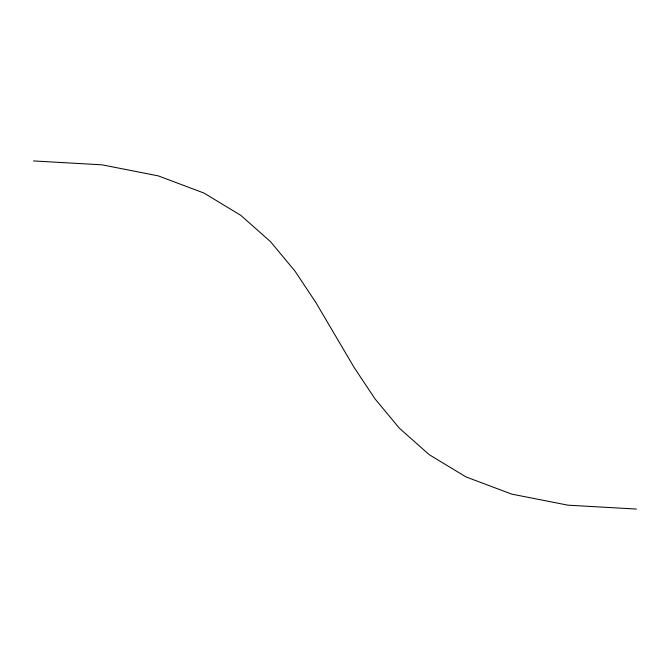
<?xml version="1.0" encoding="UTF-8"?>
<svg xmlns="http://www.w3.org/2000/svg" width="670" height="670" viewBox="0 0 670 670"><rect width="100%" height="100%" fill="white"/><g stroke="black" fill="none" stroke-linecap="round" stroke-linejoin="round"><path stroke-width="1" d="M33.5 160.934L102.1 164.837L158.338 175.892L203.973 193.061L240.781 215.33L270.521 241.677L294.959 271.082L315.863 302.53L354.137 367.47L375.041 398.918L399.479 428.323L429.219 454.67L466.027 476.94L511.662 494.108L567.9 505.163L636.5 509.066"/></g></svg>
